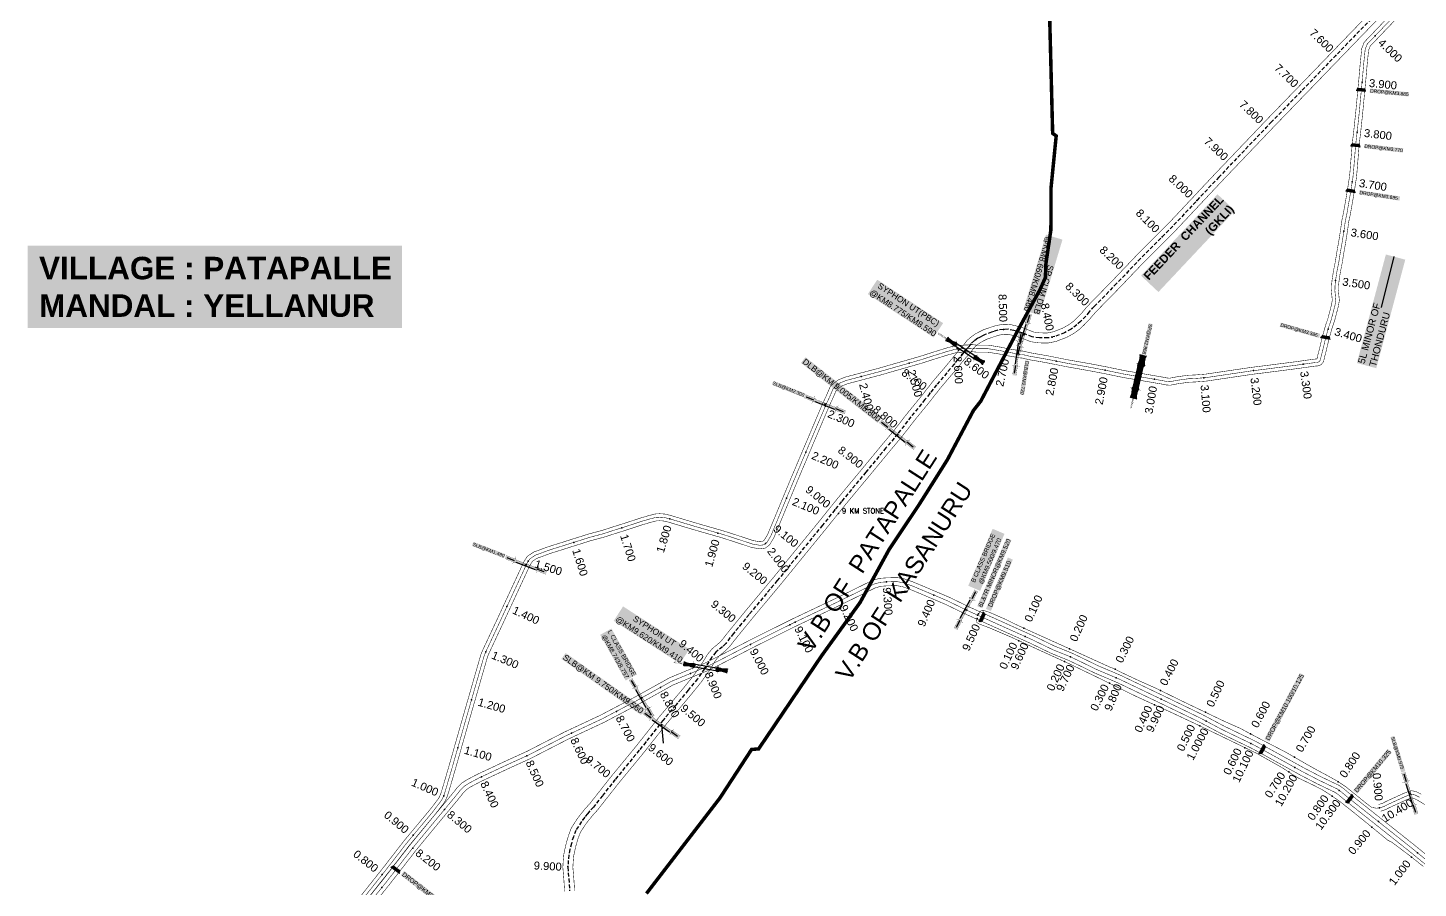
# Model space of a CAD drawing. Header units: inches. Extents: x 174104 to 230935, y 1583276 to 1631460.
# Drawn here: x 188831 to 191611, y 1620468 to 1622188 of the extents above; entities that cross this region are included whole.
import ezdxf
from ezdxf.enums import TextEntityAlignment as Align

# ---------------------------------------------------------------- set-up
doc = ezdxf.new("R2010")
doc.units = ezdxf.units.IN
doc.header["$LTSCALE"] = 15
doc.header["$MEASUREMENT"] = 0
doc.linetypes.add('ACAD_ISO02W100', pattern=[15, 12, -3])
doc.linetypes.add('HIDDEN2', pattern=[0.1875, 0.125, -0.0625])
for name, color, linetype in [('CANAL1', 7, 'Continuous'), ('CHANAGE', 1, 'Continuous'), ('CS', 134, 'Continuous'), ('CSMark', 72, 'Continuous'), ('POINT', 2, 'Continuous'), ('RE REMARKS', 7, 'Continuous'), ('STRUCTURE', 5, 'Continuous'), ('TEXT', 1, 'Continuous'), ('text2', 7, 'Continuous'), ('Unknown_Point_Feature', 7, 'Continuous'), ('VB', 72, 'Continuous'), ('VILLAGE BOUNDRY', 5, 'Continuous')]:
    doc.layers.add(name, color=color, linetype=linetype)
doc.styles.add('section', font='romant.shx', dxfattribs={"height": 2})
doc.styles.get("Standard").update_dxf_attribs({"font": 'arial.ttf'})
doc.dimstyles.get("Standard").update_dxf_attribs({"dimtxt": 0.18, "dimasz": 0.18, "dimexe": 0.18, "dimexo": 0.0625, "dimgap": 0.09, "dimtad": 0, "dimtih": 1, "dimtoh": 1, "dimdec": 4, "dimzin": 0, "dimdsep": 46, "dimtxsty": 'Standard', "dimcen": 0.09, "dimadec": 0, "dimazin": 0, "dimtfac": 1, "dimtdec": 4, "dimtofl": 0, "dimtmove": 0, "dimatfit": 3, "dimfxl": 1, "dimtolj": 1, "dimtzin": 0, "dimarcsym": 0})

# ---------------------------------------------------------------- blocks, each defined once
blk = doc.blocks.new('DROP')
h = blk.add_hatch()
h.set_pattern_fill('ANSI31', color=1, scale=10, angle=45)
h.set_pattern_definition([(90, (-324.4107, -25.7687), (-1.25, 0), [])])
h.paths.add_polyline_path([(-9.9, -4.3), (-13.8, 4.1), (13.8, 4.1), (10.2, -4.3)])
at = {"layer": 'STRUCTURE', "color": 5, "const_width": 0.49}
blk.add_lwpolyline([(-9.9, -4.3), (-13.8, 4.1), (13.8, 4.1), (10.2, -4.3), (-9.9, -4.3)], dxfattribs=at)
at = {"layer": 'STRUCTURE', "color": 5}
blk.add_circle((0, 0), 1.33, dxfattribs=at)
blk = doc.blocks.new('SLB')
at = {"layer": 'STRUCTURE'}
h = blk.add_hatch(dxfattribs=at)
h.set_pattern_fill('DOTS', color=6, scale=20, angle=320.3722, style=0)
h.set_pattern_definition([(320.372247934, (-159.4327, -72.9564), (1.2786241598, 0.5641323054), [0, -1.25])])
h.paths.add_polyline_path([(769699.5, 1706871.1), (769699.5, 1706861.1), (769729.1, 1706861.1), (769732.1, 1706863.1), (769792.1, 1706863.1), (769795.1, 1706861.1), (769824.7, 1706861.1), (769824.7, 1706871.1), (769795.1, 1706871.1), (769792.1, 1706869.1), (769732.1, 1706869.1), (769729.1, 1706871.1)])
at = {"layer": 'STRUCTURE', "color": 6, "linetype": 'ACAD_ISO02W100', "ltscale": 0.5, "const_width": 0.5}
for points in [[(769699.5, 1706871.1), (769729.1, 1706871.1)], [(769699.5, 1706861.1), (769729.1, 1706861.1)], [(769795.1, 1706871.1), (769824.7, 1706871.1)], [(769795.1, 1706861.1), (769824.7, 1706861.1)]]:
    blk.add_lwpolyline(points, dxfattribs=at)
at = {"layer": 'STRUCTURE', "color": 6, "const_width": 0.628}
for points in [[(769726.1, 1706877.1), (769726.1, 1706873.1), (769732.1, 1706869.1), (769792.1, 1706869.1), (769798.1, 1706873.1), (769798.1, 1706877.1)], [(769726.1, 1706855.1), (769726.1, 1706859.1), (769732.1, 1706863.1), (769792.1, 1706863.1), (769798.1, 1706859.1), (769798.1, 1706855.1)]]:
    blk.add_lwpolyline(points, dxfattribs=at)
at = {"layer": 'STRUCTURE', "color": 6}
blk.add_lwpolyline([(769732.1, 1706863.1), (769792.1, 1706863.1)], dxfattribs=at)
blk.add_lwpolyline([(769732.1, 1706863.1), (769792.1, 1706863.1)], dxfattribs=at)
at = {"layer": 'STRUCTURE', "color": 0}
blk.add_circle((769762.1, 1706866.1), 1.24, dxfattribs=at)
for points in [[(769703.8, 1706866), (769726.7, 1706866)], [(769818.6, 1706865.8), (769795.7, 1706865.8)]]:
    blk.add_leader(points, dimstyle='Standard', override={"dimasz": 10, "dimgap": 0.09, "dimtad": 0}, dxfattribs=at)
blk = doc.blocks.new('SP')
at = {"layer": 'STRUCTURE'}
h = blk.add_hatch(dxfattribs=at)
h.set_pattern_fill('DASH', color=256, scale=8, style=0)
edge = h.paths.add_edge_path()
edge.add_spline(control_points=[(769825.7, 1706742.1), (769825.3, 1706741.8), (769823.8, 1706740.8), (769820.9, 1706740.3), (769817, 1706739.7), (769811.4, 1706738.9), (769804, 1706739.7), (769798.4, 1706741), (769795.6, 1706741.6)], knot_values=[0, 0, 0, 0, 1.613557, 5.24513, 8.624976, 13.470124, 22.190216, 30.746377, 30.746377, 30.746377, 30.746377], degree=3, periodic=0)
edge.add_line((769795.6, 1706741.6), (769792.6, 1706739.6))
edge.add_line((769792.6, 1706739.6), (769732.6, 1706739.6))
edge.add_line((769732.6, 1706739.6), (769729.6, 1706741.6))
edge.add_spline(control_points=[(769729.6, 1706741.6), (769726.9, 1706740.9), (769721.3, 1706739.5), (769713.9, 1706738.5), (769708.3, 1706739.1), (769704.4, 1706739.6), (769701.5, 1706740), (769700, 1706741), (769699.5, 1706741.3)], knot_values=[0, 0, 0, 0, 8.556161, 17.276253, 22.121402, 25.501247, 29.13282, 30.746377, 30.746377, 30.746377, 30.746377], degree=3, periodic=0)
edge.add_line((769699.5, 1706741.3), (769699.5, 1706722.1))
edge.add_spline(control_points=[(769699.5, 1706722.1), (769700, 1706722.4), (769701.4, 1706723.4), (769704.3, 1706724), (769708.2, 1706724.5), (769713.8, 1706725.3), (769721.2, 1706724.5), (769726.8, 1706723.3), (769729.6, 1706722.6)], knot_values=[0, 0, 0, 0, 1.613557, 5.24513, 8.624976, 13.470124, 22.190216, 30.746377, 30.746377, 30.746377, 30.746377], degree=3, periodic=0)
edge.add_line((769729.6, 1706722.6), (769732.6, 1706724.6))
edge.add_line((769732.6, 1706724.6), (769792.6, 1706724.6))
edge.add_line((769792.6, 1706724.6), (769795.6, 1706722.6))
edge.add_spline(control_points=[(769795.6, 1706722.6), (769798.4, 1706723.3), (769803.9, 1706724.8), (769811.3, 1706725.8), (769817, 1706725.1), (769820.9, 1706724.7), (769823.8, 1706724.2), (769825.2, 1706723.3), (769825.7, 1706723)], knot_values=[0, 0, 0, 0, 8.556161, 17.276253, 22.121402, 25.501247, 29.13282, 30.746377, 30.746377, 30.746377, 30.746377], degree=3, periodic=0)
edge.add_line((769825.7, 1706723), (769825.7, 1706742.1))
h.paths.add_polyline_path([(769764.2, 1706732.1, -1), (769761.1, 1706732.1, -1)], flags=0)
h.paths.add_polyline_path([(769761.1, 1706732.1, 1), (769764.2, 1706732.1, 1)], flags=16)
at = {"layer": 'STRUCTURE', "const_width": 0.628}
for points in [[(769726.6, 1706747.6), (769726.6, 1706743.6), (769732.6, 1706739.6), (769792.6, 1706739.6), (769798.6, 1706743.6), (769798.6, 1706747.6)], [(769726.6, 1706716.6), (769726.6, 1706720.6), (769732.6, 1706724.6), (769792.6, 1706724.6), (769798.6, 1706720.6), (769798.6, 1706716.6)]]:
    blk.add_lwpolyline(points, dxfattribs=at)
at = {"layer": 'STRUCTURE', "color": 3}
blk.add_lwpolyline([(769732.6, 1706724.6), (769792.6, 1706724.6)], dxfattribs=at)
blk.add_lwpolyline([(769732.6, 1706724.6), (769792.6, 1706724.6)], dxfattribs=at)
at = {"layer": 'STRUCTURE', "color": 0}
blk.add_circle((769762.6, 1706732.1), 1.55, dxfattribs=at)
at = {"layer": 'STRUCTURE'}
for points in [[(769699.5, 1706741.3), (769700.9, 1706740.5), (769704.4, 1706739.6), (769707.8, 1706739.2), (769712.6, 1706738.8), (769721.3, 1706739.7), (769729.6, 1706741.6)], [(769825.7, 1706742.1), (769824.3, 1706741.3), (769820.8, 1706740.3), (769817.5, 1706739.8), (769812.7, 1706739.2), (769804, 1706739.9), (769795.6, 1706741.6)], [(769699.5, 1706722.1), (769700.9, 1706723), (769704.4, 1706724), (769707.7, 1706724.5), (769712.5, 1706725), (769721.2, 1706724.4), (769729.6, 1706722.6)], [(769825.7, 1706723), (769824.3, 1706723.8), (769820.8, 1706724.7), (769817.4, 1706725.1), (769812.6, 1706725.5), (769803.9, 1706724.6), (769795.6, 1706722.6)]]:
    blk.add_spline(points, degree=3, dxfattribs=at)
at = {"layer": 'STRUCTURE', "color": 0}
blk.add_text('STREAM', height=5, dxfattribs=at).set_placement((769684.3, 1706732.1), align=Align.MIDDLE_CENTER)
for points in [[(769727.4, 1706732.1), (769700.8, 1706732.1)], [(769824.4, 1706732.1), (769800.5, 1706732.1)]]:
    blk.add_leader(points, dimstyle='Standard', override={"dimasz": 10, "dimgap": 0.09, "dimtad": 0}, dxfattribs=at)
blk = doc.blocks.new('UT')
at = {"layer": 'STRUCTURE'}
h = blk.add_hatch(dxfattribs=at)
h.set_pattern_fill('DASH', color=150, scale=8, angle=-39.6278, style=0)
h.set_pattern_definition([(320.372247933, (-4370.464, -6260.8811), (1.40800153113, 0.132407282), [1, -1])])
h.paths.add_polyline_path([(765163, 1700681.9), (765165.6, 1700680.6), (765167.2, 1700680.3), (765169.1, 1700680), (765172.4, 1700679.6), (765176.4, 1700679.3), (765179.5, 1700679.5), (765183.1, 1700679.9), (765187.7, 1700680.9), (765188.9, 1700681.2), (765193.1, 1700682.2), (765196.1, 1700680.2), (765196.1, 1700672.2), (765193.1, 1700670.2), (765190.5, 1700670.8), (765188.1, 1700671.3), (765185.5, 1700671.8), (765183.6, 1700672.1), (765181, 1700672.5), (765180.3, 1700672.5), (765178.5, 1700672.6), (765176.7, 1700672.6), (765174.6, 1700672.5), (765172.5, 1700672.3), (765170.4, 1700672), (765168.5, 1700671.7), (765166.1, 1700671.2), (765165, 1700670.8), (765163, 1700669.7)])
h.paths.add_polyline_path([(765259.1, 1700682.2), (765256.1, 1700680.2), (765256.1, 1700672.2), (765259.1, 1700670.2), (765261.9, 1700671), (765264.4, 1700671.6), (765266.4, 1700672), (765269.1, 1700672.5), (765272.7, 1700673), (765276.1, 1700673.1), (765278.6, 1700672.9), (765281.2, 1700672.7), (765283.9, 1700672.3), (765286.4, 1700671.9), (765288, 1700671.3), (765289.2, 1700670.6), (765289.1, 1700682.7), (765287.6, 1700681.8), (765285.7, 1700681.2), (765283, 1700680.7), (765281.2, 1700680.4), (765276.7, 1700679.9), (765272.7, 1700679.9), (765268.7, 1700680.3), (765264.8, 1700681), (765261.2, 1700681.7)])
at = {"layer": 'STRUCTURE', "color": 150, "const_width": 0.628}
for points in [[(765190.1, 1700688.2), (765190.1, 1700684.2), (765196.1, 1700680.2), (765256.1, 1700680.2), (765262.1, 1700684.2), (765262.1, 1700688.2)], [(765190.1, 1700664.2), (765190.1, 1700668.2), (765196.1, 1700672.2), (765256.1, 1700672.2), (765262.1, 1700668.2), (765262.1, 1700664.2)]]:
    blk.add_lwpolyline(points, dxfattribs=at)
at = {"layer": 'STRUCTURE', "color": 150}
for points in [[(765196.1, 1700680.2), (765256.1, 1700680.2)], [(765196.1, 1700672.2), (765256.1, 1700672.2)], [(765196.1, 1700672.2), (765256.1, 1700672.2)]]:
    blk.add_lwpolyline(points, dxfattribs=at)
at = {"layer": 'STRUCTURE', "color": 0}
blk.add_circle((765226.1, 1700676.2), 1.89, dxfattribs=at)
at = {"layer": 'STRUCTURE', "color": 150}
for points in [[(765163, 1700681.9), (765164.4, 1700681.1), (765167.9, 1700680.2), (765171.2, 1700679.8), (765176.1, 1700679.4), (765184.7, 1700680.3), (765193.1, 1700682.2)], [(765163, 1700669.7), (765164.3, 1700670.6), (765167.8, 1700671.6), (765171.2, 1700672.1), (765176, 1700672.6), (765184.7, 1700672), (765193.1, 1700670.2)], [(765289.1, 1700682.7), (765287.8, 1700681.9), (765284.3, 1700680.9), (765280.9, 1700680.4), (765276.1, 1700679.8), (765267.4, 1700680.5), (765259.1, 1700682.2)], [(765289.2, 1700670.6), (765287.8, 1700671.4), (765284.2, 1700672.3), (765280.9, 1700672.7), (765276.1, 1700673.1), (765267.4, 1700672.2), (765259.1, 1700670.2)]]:
    blk.add_spline(points, degree=3, dxfattribs=at)
at = {"layer": 'STRUCTURE', "color": 0}
blk.add_text('STREAM', height=5, dxfattribs=at).set_placement((765148.2, 1700675.8), align=Align.MIDDLE_CENTER)
for points in [[(765190.9, 1700676), (765164.2, 1700675.8)], [(765289.3, 1700676.7), (765265.4, 1700676.4)]]:
    blk.add_leader(points, dimstyle='Standard', override={"dimasz": 10, "dimgap": 0.09, "dimtad": 0}, dxfattribs=at)

msp = doc.modelspace()

# ---------------------------------------------------------------- linework, layer by layer
at = {"layer": 'CANAL1', "color": 200, "const_width": 1}
for points in [[(191540.87222, 1622245.26894), (191384.82571, 1622083.58391), (191310.26319, 1622006.55326), (191204.95202, 1621896.20354), (191112.75949, 1621797.97719), (191048.50287, 1621733.66523), (191000.46742, 1621683.21899), (190955.60419, 1621637.37675), (190945.38659, 1621626.29531), (190938.66457, 1621618.20605), (190928.68816, 1621607.93437), (190921.94838, 1621601.39597), (190911.57698, 1621593.70212), (190899.39198, 1621586.95478), (190881.22857, 1621580.04019), (190869.51799, 1621577.68774), (190854.46731, 1621577.72419), (190841.63681, 1621579.5472), (190821.84932, 1621587.46716), (190805.06005, 1621592.27888), (190792.16744, 1621595.10945), (190780.29343, 1621594.72396), (190768.34343, 1621592.81533), (190760.13915, 1621590.3504), (190754.77439, 1621588.57689), (190741.43104, 1621583.94147), (190732.78195, 1621579.59649), (190725.02693, 1621575.45319), (190717.48634, 1621570.14527), (190709.10908, 1621563.00993), (190703.66477, 1621555.67369), (190693.53604, 1621543.73035), (190682.33499, 1621530.56701), (190667.88821, 1621512.89053), (190640.28861, 1621480.38585), (190616.93823, 1621450.60075), (190588.85722, 1621416.24592), (190562.46261, 1621382.23054), (190539.04396, 1621354.31632), (190498.72483, 1621305.46133), (190449.94614, 1621246.69579), (190412.03306, 1621199.48799), (190361.64882, 1621137.77239), (190321.78462, 1621088.76567), (190265.33594, 1621021.12531), (190234.28644, 1620983.08377), (190227.12612, 1620974.14906), (190218.86245, 1620963.57052), (190213.28859, 1620957.75266), (190199.51969, 1620946.40563), (190190.3715, 1620935.39271), (190175.64326, 1620911.59835), (190161.87142, 1620892.10161), (190143.82006, 1620869.79526), (190118.74843, 1620839.81449), (190093.63224, 1620810.08266), (190045.88148, 1620749.59119), (189997.82151, 1620691.25606), (189972.17017, 1620658.65484), (189954.37184, 1620636.07182), (189947.3544, 1620628.545), (189942.53912, 1620622.79582), (189936.90622, 1620615.62975), (189929.75325, 1620606.45333), (189917.72826, 1620587.66975), (189912.50982, 1620573.72472), (189908.20162, 1620559.47292), (189905.22459, 1620546.82), (189902.88742, 1620535.53887), (189901.74812, 1620523.94054), (189900.84761, 1620509.17562), (189902.86455, 1620485.72546), (189904.43022, 1620461.37438)], [(191555.27172, 1622231.38894), (191399.20638, 1622069.68439), (191324.68291, 1621992.69409), (191219.47804, 1621882.45575), (191127.12858, 1621784.0622), (191062.82104, 1621719.69928), (191014.85706, 1621669.3281), (190970.10618, 1621623.60065), (190960.43948, 1621613.1167), (190953.55142, 1621604.82762), (190942.82774, 1621593.78654), (190934.92577, 1621586.12069), (190922.4268, 1621576.84854), (190907.83655, 1621568.76931), (190886.79387, 1621560.75862), (190871.48297, 1621557.68292), (190853.02947, 1621557.72761), (190836.43997, 1621560.08472), (190815.36164, 1621568.52134), (190800.15573, 1621572.87928), (190790.3191, 1621575.03891), (190782.20266, 1621574.7754), (190772.8179, 1621573.27649), (190766.15645, 1621571.2751), (190761.19512, 1621569.63495), (190749.23517, 1621565.48012), (190741.98477, 1621561.83779), (190735.53482, 1621558.39175), (190729.75266, 1621554.32162), (190723.81195, 1621549.26161), (190719.33826, 1621543.23328), (190708.77862, 1621530.78184), (190697.69537, 1621517.75694), (190683.25532, 1621500.08868), (190655.7872, 1621467.73885), (190632.55234, 1621438.1011), (190604.50281, 1621403.7848), (190578.02975, 1621369.6683), (190554.41789, 1621341.52378), (190514.13212, 1621292.70924), (190465.43859, 1621234.04629), (190427.57651, 1621186.90198), (190377.15275, 1621125.13796), (190337.22044, 1621076.04751), (190280.76114, 1621008.39444), (190249.83718, 1620970.50671), (190242.8106, 1620961.73888), (190234.0023, 1620950.46315), (190226.91621, 1620943.06685), (190213.69704, 1620932.17285), (190206.64503, 1620923.6834), (190192.32937, 1620900.55557), (190177.82977, 1620880.02856), (190159.26573, 1620857.08868), (190134.05882, 1620826.94613), (190109.12482, 1620797.42997), (190061.45041, 1620737.03524), (190013.40048, 1620678.71229), (189987.88808, 1620646.28765), (189969.56614, 1620623.04026), (189962.34548, 1620615.29546), (189958.07101, 1620610.19199), (189952.65514, 1620603.30201), (189946.09727, 1620594.88903), (189935.71612, 1620578.67321), (189931.46746, 1620567.31966), (189927.52687, 1620554.28396), (189924.75436, 1620542.50026), (189922.68754, 1620532.52409), (189921.6885, 1620522.35364), (189920.89999, 1620509.42513), (189922.80949, 1620487.2242), (189924.38031, 1620462.79292)], [(190807.59516, 1621543.23179), (190813.77702, 1621541.8454), (190821.04029, 1621541.36728), (190834.689, 1621538.11649), (190870.76455, 1621531.77684), (190911.11313, 1621523.74043), (190952.82114, 1621516.45418), (190986.56649, 1621510.02504), (191024.5119, 1621502.12408), (191051.15196, 1621497.71402), (191101.02961, 1621489.13684), (191109.44383, 1621487.4851), (191114.3145, 1621487.28811), (191127.74296, 1621489.86113), (191150.50598, 1621493.04979), (191164.03452, 1621493.60046), (191185.85174, 1621495.35435), (191276.82824, 1621508.79098), (191306.61154, 1621512.49815), (191365.96613, 1621520.12422), (191402.95003, 1621525.31354), (191406.80535, 1621525.57162), (191408.1247, 1621526.04609), (191408.47677, 1621526.48441), (191410.16311, 1621534.19898), (191412.26433, 1621541.82927), (191419.06072, 1621570.50166), (191425.33453, 1621592.47753), (191430.45765, 1621607.72747), (191437.43881, 1621634.4708), (191438.8254, 1621643.31645), (191438.15229, 1621650.1474), (191437.02903, 1621662.09231), (191437.51507, 1621675.04299), (191438.46801, 1621683.48723), (191441.23061, 1621701.75266), (191445.18886, 1621721.41873), (191447.68939, 1621737.88224), (191451.64626, 1621759.8921), (191455.79305, 1621786.47335), (191457.9971, 1621802.66178), (191461.02033, 1621816.64552), (191466.12736, 1621845.83101), (191469.10945, 1621863.26355), (191471.80991, 1621880.76484), (191473.1173, 1621889.15323), (191474.37356, 1621901.83428), (191478.55055, 1621954.26333), (191482.23608, 1621985.81895), (191485.57151, 1622017.38694), (191491.72984, 1622082.40955), (191494.78409, 1622117.35494), (191497.70204, 1622146.30857), (191502.68609, 1622158.99206), (191510.45724, 1622167.01432), (191562.5739, 1622221.61112)], [(190804.53153, 1621529.5711), (190811.77342, 1621527.947), (190818.94386, 1621527.47499), (190831.85303, 1621524.40033), (190868.1853, 1621518.01557), (190908.54077, 1621509.97778), (190950.30629, 1621502.68149), (190983.82929, 1621496.29471), (191021.94064, 1621488.3592), (191048.82236, 1621483.90914), (191098.49453, 1621475.36728), (191107.80292, 1621473.54002), (191115.36269, 1621473.23427), (191130.03279, 1621476.0452), (191151.76481, 1621479.08944), (191164.88047, 1621479.6233), (191187.43716, 1621481.43664), (191278.71587, 1621494.9179), (191308.36822, 1621498.60877), (191367.8309, 1621506.24873), (191404.39213, 1621511.37874), (191409.69745, 1621511.73389), (191416.57144, 1621514.20598), (191421.45144, 1621520.28156), (191423.76015, 1621530.84325), (191425.82877, 1621538.35516), (191432.61002, 1621566.96369), (191438.70825, 1621588.32453), (191443.88211, 1621603.72551), (191451.16158, 1621631.61158), (191452.93301, 1621642.91239), (191452.08788, 1621651.48921), (191451.05369, 1621662.48685), (191451.48555, 1621673.99402), (191452.35008, 1621681.65478), (191455.02238, 1621699.3232), (191458.97977, 1621718.985), (191461.50212, 1621735.5921), (191465.454, 1621757.57423), (191469.64671, 1621784.44985), (191471.7958, 1621800.2346), (191474.7629, 1621813.9587), (191479.92241, 1621843.44413), (191482.92827, 1621861.01562), (191485.64454, 1621878.61938), (191487.01053, 1621887.38378), (191488.31864, 1621900.58815), (191492.48589, 1621952.8949), (191496.1505, 1621984.27134), (191499.50198, 1622015.99136), (191505.67225, 1622081.14003), (191508.72284, 1622116.0435), (191511.43796, 1622142.98455), (191514.69135, 1622151.26383), (191520.54861, 1622157.31035), (191572.62604, 1622211.86606)], [(189496.88984, 1620451.86644), (189544.59754, 1620512.04758), (189583.18392, 1620561.94695), (189607.89557, 1620591.65974), (189634.50524, 1620623.50231), (189649.9731, 1620643.65304), (189653.59245, 1620648.86574), (189656.59566, 1620655.72423), (189659.39438, 1620664.35682), (189672.89297, 1620710.45702), (189698.51579, 1620800.58429), (189721.25197, 1620879.75745), (189737.16289, 1620935.06563), (189740.8489, 1620943.80908), (189769.14636, 1621004.15865), (189822.95904, 1621120.16863), (189829.91469, 1621131.14463), (189842.96839, 1621139.70923), (189871.35706, 1621150.0918), (189952.17045, 1621175.60314), (189978.82303, 1621182.71169), (190036.62709, 1621201.18092), (190057.28722, 1621207.99021), (190072.62715, 1621212.41731), (190085.32515, 1621215.74549), (190094.56289, 1621216.24728), (190104.57095, 1621215.59202), (190115.58698, 1621213.01212), (190165.69401, 1621197.97274), (190224.9681, 1621180.92213), (190247.03435, 1621173.76505), (190281.54058, 1621162.40314), (190294.84225, 1621160.15006), (190299.90714, 1621160.81533), (190303.57825, 1621163.6106), (190310.33958, 1621174.93595), (190355.34933, 1621283.44094), (190399.72595, 1621388.30582), (190419.38284, 1621434.38835), (190423.05012, 1621442.58915), (190427.30933, 1621451.65427), (190435.59717, 1621470.90137), (190446.76076, 1621480.44736), (190451.87478, 1621483.99137), (190464.75874, 1621489.18117), (190530.94718, 1621506.73253), (190611.71958, 1621529.88426), (190664.80175, 1621546.68739), (190685.66288, 1621552.42451), (190719.73545, 1621554.19321), (190729.99432, 1621553.11463), (190750.31215, 1621553.34133), (190776.73935, 1621549.1209), (190790.86235, 1621546.00705), (190801.58091, 1621544.30757), (190807.28798, 1621543.29349)], [(189507.84519, 1620443.14975), (189555.62091, 1620503.41669), (189594.10678, 1620553.18608), (189618.64889, 1620582.695), (189645.43404, 1620614.74756), (189661.28216, 1620635.39368), (189665.86991, 1620642.0011), (189669.69888, 1620650.74539), (189672.77386, 1620660.23009), (189686.3443, 1620706.57567), (189711.97707, 1620796.73796), (189734.70812, 1620875.89325), (189750.38695, 1620930.39464), (189753.642, 1620938.11583), (189781.83437, 1620998.24128), (189835.27421, 1621113.4475), (189840.12207, 1621121.09741), (189849.29608, 1621127.11652), (189875.87094, 1621136.83573), (189956.08363, 1621162.15744), (189982.75977, 1621169.27228), (190040.94883, 1621187.86452), (190061.4208, 1621194.6118), (190076.34347, 1621198.91847), (190087.50174, 1621201.84308), (190094.48495, 1621202.2224), (190102.50346, 1621201.69741), (190111.97506, 1621199.47921), (190161.74642, 1621184.54057), (190220.87216, 1621167.53264), (190242.6854, 1621160.45762), (190278.16324, 1621148.77579), (190294.57901, 1621145.99523), (190305.42423, 1621147.41974), (190314.21209, 1621154.11103), (190322.88153, 1621168.63252), (190368.2618, 1621278.03071), (190412.61121, 1621382.83129), (190432.21266, 1621428.78386), (190435.77694, 1621436.75431), (190440.07755, 1621445.90755), (190447.1688, 1621462.37578), (190455.31919, 1621469.34518), (190458.56023, 1621471.59123), (190469.18531, 1621475.87112), (190534.67049, 1621493.23599), (190615.76161, 1621516.47908), (190668.77192, 1621533.25946), (190687.90816, 1621538.52221), (190719.36414, 1621540.15508), (190729.3383, 1621539.10644), (190749.27893, 1621539.32893), (190774.12602, 1621535.36084), (190788.25667, 1621532.2453), (190799.25988, 1621530.5007), (190804.83871, 1621529.5094)], [(189493.06381, 1620424.36605), (189541.87562, 1620484.99906), (189561.27392, 1620509.99571), (189595.12286, 1620553.61345), (189638.62637, 1620606.39677), (189660.71621, 1620633.01043), (189679.39354, 1620655.5315), (189690.57644, 1620669.59532), (189697.91766, 1620677.00146), (189708.33298, 1620683.84933), (189729.13335, 1620694.84405), (189785.20897, 1620721.10254), (189828.73109, 1620740.90572), (189904.202, 1620779.74261), (189976.48053, 1620813.5934), (190041.9941, 1620848.05225), (190113.94882, 1620888.10098), (190152.32055, 1620904.05379), (190183.94308, 1620917.01364), (190210.17582, 1620930.16163), (190279.26479, 1620965.7758), (190362.43703, 1621007.11256), (190441.73532, 1621044.73071), (190500.62775, 1621073.60945), (190519.52296, 1621082.92085), (190534.12555, 1621087.03539), (190549.40122, 1621088.10038), (190569.75422, 1621088.43799), (190583.10351, 1621086.00841), (190600.08898, 1621080.17248), (190635.13841, 1621065.46123), (190672.74082, 1621049.41097), (190714.15286, 1621029.35305), (190751.99209, 1621012.32429), (190799.13869, 1620991.09458), (190841.43908, 1620972.04236), (190883.978, 1620951.46602), (190917.211, 1620938.09029), (190939.71216, 1620927.41486), (190970.3483, 1620912.44115), (191017.01358, 1620892.57837), (191109.115, 1620848.44928), (191178.97843, 1620814.65984), (191223.75984, 1620791.03021), (191283.24502, 1620762.31396), (191300.64209, 1620753.01543), (191340.0309, 1620731.34057), (191382.78257, 1620707.71906), (191415.15561, 1620690.88409), (191439.07148, 1620679.39389), (191452.89546, 1620672.87902), (191461.85704, 1620666.26219), (191475.65549, 1620654.73375), (191535.17578, 1620607.60829), (191604.5302, 1620552.52324), (191666.99562, 1620501.40862)], [(189505.55219, 1620414.36395), (189554.42838, 1620475.07694), (189573.91422, 1620500.18639), (189607.61914, 1620543.61855), (189650.95563, 1620596.19923), (189673.02779, 1620622.79157), (189691.81446, 1620645.4445), (189702.55556, 1620658.95268), (189708.10434, 1620664.55054), (189716.48502, 1620670.06067), (189736.26865, 1620680.51795), (189791.91503, 1620706.57546), (189835.70891, 1620726.50228), (189911.258, 1620765.37939), (189983.60147, 1620799.2606), (190049.6099, 1620833.97975), (190120.93318, 1620873.67702), (190158.42545, 1620889.26421), (190190.57092, 1620902.43836), (190217.42618, 1620915.89837), (190286.49121, 1620951.5002), (190369.42697, 1620992.71944), (190448.68668, 1621030.31929), (190507.68625, 1621059.25055), (190525.27704, 1621067.91915), (190536.88045, 1621071.18861), (190550.09078, 1621072.10962), (190568.44178, 1621072.41401), (190579.04849, 1621070.48359), (190594.38702, 1621065.21352), (190628.90159, 1621050.72677), (190666.10918, 1621034.84503), (190707.38114, 1621014.85495), (190745.42591, 1620997.73371), (190792.56931, 1620976.50542), (190834.66892, 1620957.54364), (190877.5, 1620936.82598), (190910.789, 1620923.42771), (190932.76984, 1620912.99914), (190963.6977, 1620897.88285), (191010.42042, 1620877.99563), (191102.175, 1620834.03272), (191171.75957, 1620800.37816), (191216.54616, 1620776.74579), (191275.99298, 1620748.04804), (191293.01391, 1620738.95057), (191332.3051, 1620717.32943), (191375.22143, 1620693.61694), (191407.99839, 1620676.57191), (191432.19652, 1620664.94611), (191444.65454, 1620659.07498), (191451.96696, 1620653.67581), (191465.55851, 1620642.32025), (191525.23422, 1620595.07171), (191594.4878, 1620540.06676), (191656.83438, 1620489.04938)], [(191531.06761, 1620634.72745), (191539.88774, 1620637.58345), (191546.00524, 1620640.81721), (191578.60928, 1620655.81963), (191591.05942, 1620660.96661), (191597.75409, 1620662.43105), (191606.64972, 1620660.51301), (191616.48834, 1620655.47934)], [(191535.38041, 1620621.4083), (191545.35634, 1620624.63856), (191552.20733, 1620628.26005), (191584.21184, 1620642.98659), (191595.26232, 1620647.55494), (191597.77551, 1620648.1047), (191601.90596, 1620647.21411), (191609.71421, 1620643.21923), (191633.50586, 1620629.06528)]]:
    msp.add_lwpolyline(points, dxfattribs=at)
at = {"layer": 'CANAL1', "color": 1, "linetype": 'HIDDEN2', "ltscale": 4}
msp.add_lwpolyline([(191548.07197, 1622238.32894), (191392.01604, 1622076.63415), (191317.47305, 1621999.62367), (191212.21503, 1621889.32965), (191119.94404, 1621791.0197), (191055.66195, 1621726.68225), (191007.66224, 1621676.27355), (190962.85518, 1621630.4887), (190952.91304, 1621619.70601), (190946.10799, 1621611.51683), (190935.75795, 1621600.86045), (190928.43708, 1621593.75833), (190917.00189, 1621585.27533), (190903.61427, 1621577.86204), (190884.01122, 1621570.3994), (190870.50048, 1621567.68533), (190853.74839, 1621567.7259), (190839.03839, 1621569.81596), (190822.70472, 1621576.35352), (190818.60548, 1621577.99425), (190802.60789, 1621582.57908), (190791.24327, 1621585.07418), (190781.24804, 1621584.74968), (190770.58066, 1621583.04591), (190763.1478, 1621580.81275), (190757.98476, 1621579.10592), (190745.33311, 1621574.7108), (190737.38336, 1621570.71714), (190730.28088, 1621566.92247), (190723.6195, 1621562.23344), (190716.46052, 1621556.13577), (190711.50151, 1621549.45348), (190701.15733, 1621537.2561), (190690.01518, 1621524.16197), (190675.57177, 1621506.48961), (190648.03791, 1621474.06235), (190624.74529, 1621444.35092), (190596.68002, 1621410.01536), (190570.24618, 1621375.94942), (190546.73093, 1621347.92005), (190506.42847, 1621299.08528), (190457.69236, 1621240.37104), (190444.41665, 1621223.84067), (190419.80478, 1621193.19498), (190369.40078, 1621131.45518), (190329.50253, 1621082.40659), (190273.04854, 1621014.75988), (190242.06181, 1620976.79524), (190234.96836, 1620967.94397), (190226.43238, 1620957.01684), (190220.1024, 1620950.40975), (190206.60836, 1620939.28924), (190198.50826, 1620929.53806), (190183.98631, 1620906.07696), (190169.85059, 1620886.06508), (190151.54289, 1620863.44197), (190126.40363, 1620833.38031), (190101.37853, 1620803.75632), (190053.66595, 1620743.31321), (190005.61099, 1620684.98417), (189980.02913, 1620652.47125), (189961.96899, 1620629.55604), (189954.84994, 1620621.92023), (189950.30506, 1620616.49391), (189944.78068, 1620609.46588), (189937.92526, 1620600.67118), (189926.72219, 1620583.17148), (189921.98864, 1620570.52219), (189917.86424, 1620556.87844), (189914.98948, 1620544.66013), (189912.78748, 1620534.03148), (189911.71831, 1620523.14709), (189910.8738, 1620509.30038), (189912.83702, 1620486.47483), (189914.40527, 1620462.08365)], dxfattribs=at)
at = {"layer": 'CANAL1', "color": 1, "linetype": 'HIDDEN2', "ltscale": 4, "const_width": 1}
for points in [[(190806.06335, 1621536.40144), (190812.77522, 1621534.8962), (190819.99207, 1621534.42114), (190833.27102, 1621531.25841), (190869.47493, 1621524.8962), (190909.82695, 1621516.85911), (190951.56371, 1621509.56784), (190985.19789, 1621503.15987), (191023.22627, 1621495.24164), (191049.98716, 1621490.81158), (191099.76207, 1621482.25206), (191108.62338, 1621480.51256), (191114.8386, 1621480.26119), (191128.88787, 1621482.95316), (191151.13539, 1621486.06962), (191164.45749, 1621486.61188), (191186.64445, 1621488.39549), (191277.77205, 1621501.85444), (191307.48988, 1621505.55346), (191366.89851, 1621513.18647), (191403.67108, 1621518.34614), (191408.2514, 1621518.65275), (191412.34807, 1621520.12604), (191414.9641, 1621523.38299), (191416.96163, 1621532.52111), (191419.04655, 1621540.09222), (191425.83537, 1621568.73268), (191432.02139, 1621590.40103), (191437.16988, 1621605.72649), (191444.30019, 1621633.04119), (191445.8792, 1621643.11442), (191445.12009, 1621650.8183), (191444.04136, 1621662.28958), (191444.50031, 1621674.5185), (191445.40905, 1621682.571), (191448.1265, 1621700.53793), (191452.08432, 1621720.20187), (191454.59576, 1621736.73717), (191458.55013, 1621758.73316), (191462.71988, 1621785.4616), (191464.89645, 1621801.44819), (191467.89162, 1621815.30211), (191473.02489, 1621844.63757), (191476.01886, 1621862.13959), (191478.72723, 1621879.69211), (191480.06391, 1621888.26851), (191481.3461, 1621901.21121), (191485.51822, 1621953.57912), (191489.19329, 1621985.04515), (191492.53675, 1622016.68915), (191498.70105, 1622081.77479), (191501.75346, 1622116.69922), (191504.57, 1622144.64656), (191508.68872, 1622155.12794), (191515.50293, 1622162.16233), (191567.59997, 1622216.73859)], [(189502.36752, 1620447.5081), (189550.10922, 1620507.73214), (189588.64535, 1620557.56651), (189613.27223, 1620587.17737), (189639.96964, 1620619.12494), (189655.62763, 1620639.52336), (189659.73118, 1620645.43342), (189663.14727, 1620653.23481), (189666.08412, 1620662.29346), (189679.61864, 1620708.51635), (189705.24643, 1620798.66112), (189727.98004, 1620877.82535), (189743.77492, 1620932.73014), (189747.24545, 1620940.96246), (189775.49037, 1621001.19996), (189829.11662, 1621116.80806), (189835.01838, 1621126.12102), (189846.13224, 1621133.41287), (189873.614, 1621143.46376), (189954.12704, 1621168.88029), (189980.7914, 1621175.99199), (190038.78796, 1621194.52272), (190059.35401, 1621201.301), (190074.48531, 1621205.66789), (190086.41345, 1621208.79429), (190094.52392, 1621209.23484), (190103.53721, 1621208.64471), (190113.78102, 1621206.24567), (190163.72022, 1621191.25666), (190222.92013, 1621174.22738), (190244.85988, 1621167.11134), (190279.85191, 1621155.58946), (190294.71063, 1621153.07264), (190302.66569, 1621154.11753), (190308.89517, 1621158.86082), (190316.61055, 1621171.78423), (190361.80556, 1621280.73583), (190406.16858, 1621385.56855), (190425.79775, 1621431.5861), (190429.41353, 1621439.67173), (190433.69344, 1621448.78091), (190441.38299, 1621466.63857), (190451.03997, 1621474.89627), (190455.21751, 1621477.7913), (190466.97202, 1621482.52615), (190532.80884, 1621499.98426), (190613.74059, 1621523.18167), (190666.78683, 1621539.97342), (190686.78552, 1621545.47336), (190719.5498, 1621547.17414), (190729.66631, 1621546.11053), (190749.79554, 1621546.33513), (190775.43268, 1621542.24087), (190789.55951, 1621539.12617), (190800.4204, 1621537.40413), (190806.06335, 1621536.40144)], [(189499.308, 1620419.365), (189548.152, 1620480.038), (189567.59407, 1620505.09105), (189601.371, 1620548.616), (189644.791, 1620601.298), (189666.872, 1620627.901), (189685.604, 1620650.488), (189696.566, 1620664.274), (189703.011, 1620670.776), (189712.409, 1620676.955), (189732.701, 1620687.681), (189788.562, 1620713.839), (189832.22, 1620733.704), (189907.73, 1620772.561), (189980.041, 1620806.427), (190045.802, 1620841.016), (190117.441, 1620880.889), (190155.373, 1620896.659), (190187.257, 1620909.726), (190213.801, 1620923.03), (190282.878, 1620958.638), (190365.932, 1620999.916), (190445.211, 1621037.525), (190504.157, 1621066.43), (190522.4, 1621075.42), (190535.503, 1621079.112), (190549.746, 1621080.105), (190569.098, 1621080.426), (190581.076, 1621078.246), (190597.238, 1621072.693), (190632.02, 1621058.094), (190669.425, 1621042.128), (190710.767, 1621022.104), (190748.709, 1621005.029), (190795.854, 1620983.8), (190838.054, 1620964.793), (190880.739, 1620944.146), (190914, 1620930.759), (190936.241, 1620920.207), (190967.023, 1620905.162), (191013.717, 1620885.287), (191105.645, 1620841.241), (191175.369, 1620807.519), (191220.153, 1620783.888), (191279.619, 1620755.181), (191296.828, 1620745.983), (191336.168, 1620724.335), (191379.002, 1620700.668), (191411.577, 1620683.728), (191435.634, 1620672.17), (191448.775, 1620665.977), (191456.912, 1620659.969), (191470.607, 1620648.527), (191530.205, 1620601.34), (191599.509, 1620546.295), (191661.915, 1620495.229)], [(190728.65395, 1621006.55539), (190727.25675, 1621003.19521), (190727.91036, 1620999.28861), (190731.89698, 1620996.22226), (190753.8221, 1620987.97316), (190797.07786, 1620969.4239), (190856.61851, 1620941.9803), (190908.95757, 1620918.13673), (190966.50474, 1620890.48287), (191047.701, 1620850.53629), (191113.78637, 1620820.45508), (191172.48132, 1620792.85674), (191232.89156, 1620763.71816), (191287.16187, 1620737.41587), (191337.92233, 1620708.90007), (191369.00207, 1620688.81677), (191399.92054, 1620674.04024), (191418.82618, 1620664.41083), (191435.72393, 1620653.65596), (191454.11904, 1620640.80789), (191477.53308, 1620622.31711), (191513.49218, 1620593.30462), (191545.82326, 1620566.71683), (191550.47298, 1620563.01849), (191556.46635, 1620560.24908), (191567.20092, 1620552.59952), (191597.96858, 1620529.18035), (191620.79267, 1620510.99749)], [(190732.45243, 1621016.83616), (190735.04066, 1621020.96044), (190737.99797, 1621022.58908), (190741.97071, 1621022.47402), (190749.05172, 1621020.87634), (190759.79871, 1621016.42981), (190785.0378, 1621005.30177), (190805.22317, 1620995.34374), (190837.69138, 1620980.42325), (190874.26119, 1620963.95466), (190935.39461, 1620936.36669), (190997.15022, 1620908.2473), (190999.28771, 1620907.85162), (191022.75561, 1620896.28375), (191054.08992, 1620881.6277), (191089.61908, 1620865.81641), (191099.29975, 1620860.91309), (191134.15979, 1620843.79282), (191183.54362, 1620820.09582), (191225.50141, 1620800.03869), (191254.33544, 1620787.3901), (191273.23372, 1620777.20636), (191295.25844, 1620765.61698), (191307.52351, 1620759.28529), (191346.13894, 1620739.32057), (191389.57208, 1620714.22343), (191411.12806, 1620702.20814), (191428.54541, 1620692.98479), (191448.06264, 1620682.08737), (191464.99684, 1620670.98128), (191484.50826, 1620655.42565), (191507.8395, 1620636.30153), (191517.79664, 1620629.17515), (191526.69988, 1620627.49432), (191533.22401, 1620628.06787)], [(191533.22401, 1620628.06787), (191542.62204, 1620631.11101), (191549.10629, 1620634.53863), (191581.41056, 1620649.40311), (191593.16087, 1620654.26077), (191597.7648, 1620655.26787), (191604.27784, 1620653.86356), (191613.10128, 1620649.34929)]]:
    msp.add_lwpolyline(points, dxfattribs=at)
at = {"layer": 'CS', "color": 3}
for p in [(191524.37439, 1622171.45597), (191498.42288, 1622078.8378), (191488.5259, 1621979.3309), (191478.74981, 1621879.83703), (191462.06516, 1621781.26479), (191445.42509, 1621682.67707), (191430.45798, 1621584.92473), (190689.10347, 1621545.59368), (190788.36988, 1621539.38847), (190593.26775, 1621517.31355), (190886.67092, 1621521.4712), (190984.98287, 1621503.20084), (191281.32303, 1621502.29644), (191380.49953, 1621515.09487), (190496.94187, 1621490.47333), (191083.31007, 1621485.08122), (191182.35282, 1621488.05049), (190425.7316, 1621431.43104), (190386.62826, 1621339.3935), (190347.89447, 1621247.20035), (190114.99532, 1621205.8812), (190018.47749, 1621188.03323), (190210.93335, 1621177.67546), (189922.80992, 1621158.99404), (190306.2685, 1621156.8608), (189831.88351, 1621121.17421), (189789.21219, 1621030.78162), (190822.30515, 1620987.49386), (190812.40754, 1620962.35811), (190913.41862, 1620946.2839), (189746.91135, 1620940.16994), (190903.31951, 1620920.7052), (191004.54384, 1620905.26075), (190993.38542, 1620877.25823), (191095.16338, 1620863.00818), (189718.37624, 1620844.38245), (191083.62174, 1620834.18563), (191185.12343, 1620819.34062), (191174.28073, 1620791.9888), (191275.26197, 1620776.1391), (189690.90873, 1620748.22882), (191264.32203, 1620748.48527), (191363.56836, 1620729.24926), (191351.69452, 1620700.00067), (191450.7607, 1620680.31788), (189662.73519, 1620652.29373), (191438.90378, 1620651.43499), (191533.22401, 1620628.06787), (191517.66473, 1620589.87328), (189601.78376, 1620573.36387), (191597.2934, 1620529.69428), (189539.88578, 1620494.83572)]:
    msp.add_point(p, dxfattribs=at)
at = {"layer": 'POINT'}
for p in [(191495, 1622064, 89), (191484, 1621953, 88), (191475, 1621862, 87), (190822, 1621574, 19), (191425, 1621569, 86), (190692, 1621543, 83), (190810, 1621536, 84), (191051, 1621490, 85), (190425, 1621435, 82), (190570, 1621374, 20), (190452, 1621217, 21), (190452, 1621217, 21), (189827, 1621114, 81), (190729.95986, 1621013.46666), (190739.0274, 1621009.46444), (190098, 1620794, 22), (190098, 1620794, 22), (191594, 1620657, 117)]:
    msp.add_point(p, dxfattribs=at)
at = {"layer": 'text2', "color": 3}
msp.add_lwpolyline([(190098, 1620794), (190101.11205, 1620757.44335)], dxfattribs=at)
for p in [(191445.63994, 1622132.19567), (191375.95945, 1622060.04606), (191306.28039, 1621987.89551), (191237.03054, 1621915.33244), (191168.16948, 1621842.4014), (191098.85588, 1621769.91338), (191028.63518, 1621698.29907), (190958.90404, 1621626.20351), (190781.37367, 1621584.75376), (190878.86716, 1621569.36605), (190698.58449, 1621534.23253), (190634.63887, 1621456.97091), (190572.20589, 1621378.47494), (190508.20887, 1621301.2426), (190444.41665, 1621223.84067), (190381.43754, 1621146.19899), (190318.23205, 1621068.90159), (190254.50173, 1620992.0365), (190354.75747, 1620994.36226), (190190.26873, 1620916.22658), (190129.53299, 1620837.12242), (190066.56164, 1620759.6497), (190003.47005, 1620682.26317), (189940.90261, 1620604.49078), (189910.98011, 1620511.04352)]:
    msp.add_point(p, dxfattribs=at)
at = {"layer": 'text2', "color": 2, "linetype": 'Continuous'}
for p in [(190547.61477, 1621079.95641), (190642.61814, 1621053.57028), (190455.75528, 1621042.69554), (190365.47631, 1620999.68952), (190706.52895, 1621024.1567, 1), (190824.67176, 1620970.8204), (190275.97803, 1620955.08118), (190915.8546, 1620929.87911), (190155.79092, 1620896.83028, 1), (190186.92691, 1620909.59072), (191006.74775, 1620888.25342), (190095.75437, 1620868.8186), (190058.24853, 1620847.94352, 1), (191097.06897, 1620845.35008), (190007.89428, 1620821.07728), (189917.98116, 1620777.36201), (191186.90164, 1620801.43362), (191276.35078, 1620756.75872), (189828.79855, 1620732.14719), (191298.91037, 1620744.83712, 1), (191364.13764, 1620708.88098), (189738.03349, 1620690.17804), (191452.86539, 1620662.95684), (191473.79441, 1620646.00335, 1), (189664.44488, 1620624.97683), (191531.07216, 1620600.65125), (189600.78366, 1620547.85915), (191609.26283, 1620538.31357), (189567.59407, 1620505.09105, 1), (189539.27721, 1620469.01392)]:
    msp.add_point(p, dxfattribs=at)
at = {"layer": 'Unknown_Point_Feature'}
for p in [(190728.99994, 1621006.99988, -999999), (190731.99994, 1621015.99988, -999999)]:
    msp.add_point(p, dxfattribs=at)
at = {"layer": 'VILLAGE BOUNDRY', "linetype": 'HIDDEN2', "ltscale": 20, "const_width": 7}
msp.add_lwpolyline([(190870.79047, 1622332.48577), (190874.52922, 1622186.43257), (190878.08462, 1622047.54153), (190879.89973, 1621976.63494), (190886.9778, 1621971.66168), (190876.75436, 1621868.42971), (190876.40913, 1621783.89665), (190866.36163, 1621715.53489), (190865.46126, 1621688.52055), (190854.63967, 1621664.40649), (190808.54669, 1621579.41902), (190736.45016, 1621441.62143), (190721.43618, 1621422.37777), (190669.47749, 1621324.13699), (190612.98619, 1621234.47407), (190552.60448, 1621144.00058), (190494.98161, 1621038.6941), (190417.99245, 1620932.15103), (190363.9026, 1620852.12666), (190304.93814, 1620764.89044), (190292.28478, 1620746.17017), (190278.04339, 1620744.79334), (190215.07044, 1620648.17377), (190149.25024, 1620562.57222), (190068.00294, 1620456.90719)], dxfattribs=at)

# ---------------------------------------------------------------- block references
for p, xscale, yscale, zscale, rotation in [((191496.94198, 1622063.8267), 0.7, 0.7, 0.7, 175.1522289847839), ((191485.49713, 1621952.88824), 0.7000000000000002, 0.7000000000000002, 0.7000000000000002, 175.0480807445049), ((191475.97917, 1621861.90755), 0.7, 0.7, 0.7, 170.1165523833278), ((191425.85644, 1621568.8065), 0.7, 0.7, 0.7, 169.4670435828386), ((190739.06596, 1621009.36865), 0.7700000000000001, 0.7700000000000001, 0.7700000000000001, 65.49982558775665), ((191298.91037, 1620744.83712, 1), 0.7700000000000001, 0.7700000000000001, 0.7700000000000001, 61.58758419415888), ((191473.79441, 1620646.00335, 1), 0.77, 0.77, 0.77, 51.74445087294856), ((189567.59407, 1620505.09105, 1), 0.7699999999999999, 0.7699999999999999, 0.7699999999999999, 143.9040672347656)]:
    msp.add_blockref('DROP', p, dxfattribs=dict(xscale=xscale, yscale=yscale, zscale=zscale, rotation=rotation))
at = {"layer": 'STRUCTURE', "color": 0}
for name, p, xscale, yscale, zscale, rotation in [('SLB', (-797835.99328, 2482073.19444, 19), 0.6999999999999998, 0.6999999999999998, 0.6999999999999998, 253.2390481608431), ('UT', (-912019.39445, 922860.51067), 0.7, 0.7, 0.7, 326.5837183085529), ('SLB', (-905948.52303, 2339187.8876, 84), 0.7, 0.7, 0.7, 261.0761236545306), ('SP', (1232915.58588, 826381.19435, 85), 0.7, 0.7, 0.7, 76.92670632507185), ('SLB', (-751489.21375, 710006.94274, 82), 0.7, 0.7, 0.7, 338.3320228815954), ('SLB', (-970089.45577, 1012462.57034, 20), 0.6999999999999998, 0.6999999999999998, 0.6999999999999998, 321.9570567823758), ('SLB', (-739572.86983, 696928.21154, 81), 0.6999999999999998, 0.6999999999999998, 0.6999999999999998, 339.1132416367926), ('SLB', (-603097.50226, 2663990.43116, 1), 0.7000000000000001, 0.7000000000000001, 0.7000000000000001, 241.5492589778761), ('UT', (-542166.88229, 540253.72703), 0.7, 0.7, 0.7, 350.100321306331), ('SLB', (-1113113.97633, 1480685.0312, 1), 0.7, 0.7, 0.7, 300.4132708473462), ('SLB', (-938422.54533, 954202.01339, 22), 0.7, 0.7, 0.7, 324.8438149447097), ('SLB', (-1109229.91899, 1781158.15699, 117), 0.6999999999999998, 0.6999999999999998, 0.6999999999999998, 287.2405668113022)]:
    msp.add_blockref(name, p, dxfattribs=dict(at, xscale=xscale, yscale=yscale, zscale=zscale, rotation=rotation))

# ---------------------------------------------------------------- texts
at = {"layer": 'CHANAGE'}
for s, rotation, p in [('7.600', 316.01667288, (191437.4846, 1622142.83081)), ('7.700', 315.93276611, (191367.3958, 1622072.47853)), ('7.800', 316.33837523, (191297.40364, 1622000.03097)), ('7.900', 316.33837523, (191226.99482, 1621926.25348)), ('8.000', 316.81492943, (191156.56752, 1621851.66625)), ('8.100', 315.02466198, (191089.914, 1621781.90317)), ('8.200', 316.4022926, (191018.21769, 1621708.82076)), ('8.300', 315.61839191, (190949.29272, 1621635.73608)), ('8.500', 271.85946525, (190781.39666, 1621599.5623)), ('8.600', 323.42045485, (190750.42729, 1621490.55743)), ('2.700', 77.56630905, (190785.35554, 1621525.71682)), ('8.700', 323.42045485, (190625.78183, 1621467.98056)), ('2.800', 78.73555278, (190883.93619, 1621507.74089)), ('2.900', 79.21330978, (190982.36273, 1621489.44821)), ('3.000', 80.24258955, (191080.93739, 1621471.28374)), ('8.800', 319.6655431, (190566.87945, 1621392.01514)), ('8.900', 322.18993369, (190498.09553, 1621312.17014)), ('9.000', 320.46775894, (190432.57927, 1621232.1334)), ('1.800', 73.29312082, (190110.97066, 1621192.47217)), ('9.100', 320.77201138, (190368.61356, 1621153.82114)), ('1.900', 73.95174348, (190207.06309, 1621164.22105)), ('9.200', 320.87359234, (190306.42439, 1621079.28286)), ('0.100', 65.31926655, (190853.17984, 1621052.26933)), ('9.300', 320.77868224, (190243.62119, 1621003.57393)), ('0.200', 65.71154382, (190943.40993, 1621013.10085)), ('0.300', 63.76026875, (191036.46959, 1620969.90027)), ('9.400', 320.28431003, (190179.23376, 1620924.32247)), ('0.100', 65.25398645, (190802.91248, 1620957.72162)), ('0.200', 65.50789086, (190897.36018, 1620914.42366)), ('0.400', 63.1374832, (191125.38269, 1620924.18367)), ('0.300', 63.80394359, (190985.96455, 1620873.91327)), ('0.500', 64.45075143, (191217.50413, 1620881.9156)), ('9.500', 320.09571343, (190182.54289, 1620794.8339)), ('0.400', 65.5255804, (191072.76894, 1620831.39829)), ('0.600', 62.24671883, (191308.73247, 1620839.75343)), ('0.500', 64.24989078, (191158.54279, 1620793.50029)), ('0.700', 59.97922087, (191399.53618, 1620790.2093)), ('9.600', 321.7131391, (190118.64305, 1620717.41309)), ('0.600', 64.14270033, (191251.59668, 1620746.04388)), ('9.700', 320.51626197, (189992.95541, 1620692.90003)), ('0.800', 56.74162238, (191489.32379, 1620737.66725)), ('0.700', 57.13000572, (191339.42879, 1620697.52)), ('0.800', 55.06762536, (191426.24137, 1620651.77033)), ('0.900', 50.56748861, (191510.67787, 1620581.37718)), ('9.900', 357.22699856, (189898.69067, 1620510.37164)), ('1.000', 52.72299449, (191590.63104, 1620520.9414))]:
    msp.add_text(s, height=16, rotation=rotation, dxfattribs=at).set_placement(p, align=Align.MIDDLE_RIGHT)
for s, rotation, p in [('4.000', 316.33138105, (191534.50122, 1622161.78916)), ('3.900', 354.58962016, (191512.36051, 1622077.51776)), ('3.800', 353.33833267, (191502.43138, 1621977.70681)), ('3.700', 351.14133785, (191492.58281, 1621877.68106)), ('3.600', 351.13308929, (191475.89785, 1621779.10684)), ('3.500', 351.39935746, (191459.26765, 1621680.58342)), ('8.400', 281.35854768, (190864.00061, 1621637.08329)), ('3.400', 344.06666462, (191443.92013, 1621581.08147)), ('2.600', 272.97154311, (190689.82923, 1621531.61251)), ('2.500', 285.9938491, (190597.12523, 1621503.85548)), ('3.300', 277.98719414, (191382.44485, 1621501.23068)), ('2.400', 284.85146395, (190500.53027, 1621476.94102)), ('3.100', 274.59613816, (191183.47466, 1621474.09551)), ('3.200', 277.09519471, (191283.05229, 1621488.40364)), ('2.300', 336.89892674, (190431.55032, 1621417.25528)), ('2.200', 337.06293505, (190399.52133, 1621333.93742)), ('2.100', 337.47047845, (190360.82602, 1621241.83612)), ('1.700', 287.71942676, (190022.73847, 1621174.69742)), ('1.600', 287.51997642, (189927.02446, 1621145.64347)), ('2.000', 307.28655536, (190314.74972, 1621145.72218)), ('1.500', 342.47963607, (189845.3878, 1621116.88808)), ('1.400', 335.11518525, (189801.91237, 1621024.89049)), ('1.300', 337.14100201, (189759.81184, 1620934.73144)), ('1.200', 343.97750806, (189731.83238, 1620840.51824)), ('1.100', 344.12976323, (189704.3751, 1620744.40039)), ('0.900', 275.02407221, (191527.28018, 1620697.98938)), ('1.000', 336.35225331, (189599.72028, 1620680.5966)), ('0.900', 320.25023549, (189546.83094, 1620617.30185)), ('0.800', 321.59490475, (189485.14008, 1620539.02876))]:
    msp.add_text(s, height=16, rotation=rotation, dxfattribs=at).set_placement(p, align=Align.MIDDLE_LEFT)
at = {"layer": 'CSMark', "color": 1}
for s, rotation, p in [('9.300', 273.98812006, (190548.37981, 1621068.98305)), ('9.200', 296.1216719, (190460.59835, 1621032.81907)), ('9.100', 296.42746597, (190370.37202, 1620989.83904)), ('9.000', 297.27032328, (190281.01811, 1620945.30378)), ('8.900', 292.28525935, (190191.09831, 1620899.41234)), ('8.800', 299.09953876, (190101.10398, 1620859.20707)), ('8.700', 297.74349232, (190013.01494, 1620811.34184)), ('8.600', 295.09548567, (189922.64657, 1620767.40039)), ('8.500', 294.46619798, (189833.35427, 1620722.13493)), ('8.400', 295.09225749, (189742.69834, 1620680.21615)), ('8.300', 320.30667654, (189672.90909, 1620617.95137)), ('8.200', 322.18724824, (189609.47386, 1620541.11524))]:
    msp.add_text(s, height=16, rotation=rotation, dxfattribs=at).set_placement(p, align=Align.MIDDLE_LEFT)
for s, rotation, p in [('9.400', 66.88520731, (190638.29982, 1621043.45335)), ('9.500', 65.77087326, (190728.42258, 1620994.52419)), ('9.600', 65.75306292, (190825.27784, 1620957.06655)), ('9.700', 64.61850873, (190917.20221, 1620913.18262)), ('9.800', 66.94328368, (191011.53327, 1620874.86945)), ('9.900', 64.39924871, (191096.97928, 1620831.46827)), ('1.0000', 62.18090704, (191185.4988, 1620785.87889)), ('10.100', 64.23123849, (191275.06612, 1620742.19172)), ('10.200', 61.07810442, (191363.0151, 1620693.1938)), ('10.300', 53.55948452, (191450.44925, 1620642.13521)), ('10.400', 31.05686914, (191598.35735, 1620640.57265))]:
    msp.add_text(s, height=16, rotation=rotation, dxfattribs=at).set_placement(p, align=Align.MIDDLE_RIGHT)
at = {"layer": 'POINT', "style": 'section'}
msp.add_text(' 9 KM STONE', height=10, dxfattribs=at).set_placement((190452, 1621217, 21))
msp.add_text(' 9 KM STONE', height=10, dxfattribs=at).set_placement((190452, 1621217, 21))
at = {"layer": 'STRUCTURE', "color": 5, "attachment_point": 1, "bg_fill": 1, "box_fill_scale": 1.1, "bg_fill_color": 7, "bg_fill_true_color": 16777215, "bg_fill_transparency": 0}
for s, insert, char_height, width, rotation in [('DROP@KM3.885', (191514.93548, 1622065.46429), 7, 76.9983765, 354.5896194), ('DROP@KM3.770', (191503.49333, 1621954.90447), 7, 76.9219782, 353.33833194), ('DROP@KM3.685', (191493.93723, 1621862.1973), 7, 80.5584493, 351.22840068), ('\\pi1.44345;{\\fArial|b1|i0|c0|p34;\\C1;FEEDER  CHANNEL \\P\\pi151.28291;(GKLI)}', (191058.95022, 1621692.24932), 16.64, 219.8746685, 46.77981293), ('\\pi54.36557;SP CUM DLB \\P\\pi1.02859;@KM8.660/KM8.460', (190898.09771, 1621763.43215, 19), 12, 155.1868486, 253.23904816), ('{\\C1;5L MINOR OF \\PTHONDURU}', (191489.72658, 1621518.49968, -19), 14, 221.8268455, 75.04796566), ('\\pi6.55523;SYPHON UT(PBC) \\P\\pi0.5143;@KM8.775/KM8.590', (190529.76443, 1621682.42408), 12, 155.1868486, 326.58371831), ('SP@KM2.965', (191079.30664, 1621594.649, 84), 7, 61.7903274, 257.40525182), ('DROP@KM3.385', (191336.41538, 1621597.39937), 7, 80.5584493, 344.06666384), ('DLB@KM 9.005/KM8.800', (190386.00929, 1621527.43351, 20), 12, 192.4556071, 321.95705678), ('DLB@KM2.720', (190832.59122, 1621520.91152, 84), 7, 67.1525375, 261.07612365), ('SLB@KM2.300', (190322.02471, 1621481.01085, 82), 7, 67.1525375, 338.33202288), ('\\pi9.428;B CLASS BRIDGE  \\P\\pi12.65412;@KM9.500/9.470', (190712.45851, 1621072.64855), 9, 122.0674571, 66.88520737), ('\\pi0.28136;6L&7R MINOR@KM9.520', (190730.48723, 1621031.81647), 9, 146.4167394, 66.88520737), ('SLB@KM1.490', (189722.40859, 1621158.91196, 81), 7, 67.1525375, 339.11324164), ('\\pi6.02442;DROP@KM9.510', (190747.76288, 1621026.46431), 9, 109.8885402, 66.88520737), ('\\pi29.23735;SYPHON UT \\P\\pi0.5143;@KM9.620/KM9.410', (190021.63233, 1621029.26225), 12, 155.1868486, 327.17382029), ('\\pi0.50544;L CLASS BRIDGE \\P\\pi3.01942;@KM8.743/8.757', (189997.68549, 1620985.46692), 9, 102.8287449, 299.09953846), ('\\pi0.52999;DROP@KM10.100/10.125', (191304.51527, 1620765.90627), 9, 147.9392497, 61.8760414), ('SLB@KM0.975', (191562.53417, 1620771.22851, 117), 7, 72.6054707, 287.24056681), ('\\pi0.52999;DROP@KM10.325', (191481.70087, 1620663.3085), 9, 105.9904093, 50.12166851), ('\\pi0.52999;DROP@KM8.040/8.145', (189583.73712, 1620500.72157), 9, 133.9542565, 322.18724812)]:
    msp.add_mtext(s, dxfattribs=dict(at, insert=insert, char_height=char_height, width=width, rotation=rotation))
at = {"layer": 'STRUCTURE', "color": 5, "insert": (189906.66267, 1620936.05965, 22), "char_height": 12, "attachment_point": 1, "rotation": 324.84381494, "bg_fill": 1, "box_fill_scale": 1.1, "bg_fill_color": 7, "bg_fill_true_color": 16777215, "bg_fill_transparency": 0}
msp.add_mtext('SLB@KM 9.750/KM9.560', dxfattribs=at)
at = {"layer": 'TEXT', "insert": (188853.94982, 1621729.85441), "char_height": 45, "width": 702.7999318, "attachment_point": 1, "bg_fill": 1, "box_fill_scale": 1.5, "bg_fill_color": 50, "bg_fill_transparency": 0}
msp.add_mtext('{\\fArial|b1|i0|c0|p34;\\C5;VILLAGE : PATAPALLE\\PMANDAL : YELLANUR}', dxfattribs=at)
at = {"layer": 'VB', "color": 1}
for s, p in [('V.B OF  PATAPALLE', (190382.94186, 1620945.67994)), ('V.B OF  KASANURU ', (190458.52915, 1620887.90502))]:
    msp.add_text(s, height=35, rotation=57.26514399, dxfattribs=at).set_placement(p, align=Align.MIDDLE_LEFT)

# ---------------------------------------------------------------- leaders
at = {"layer": 'RE REMARKS', "color": 1}
msp.add_leader([(191561.89253, 1621730.43798, -19), (191536.67935, 1621628.68836, -19)], dimstyle='Standard', override={"dimasz": 45}, dxfattribs=at)

doc.saveas('drawing.dxf')
